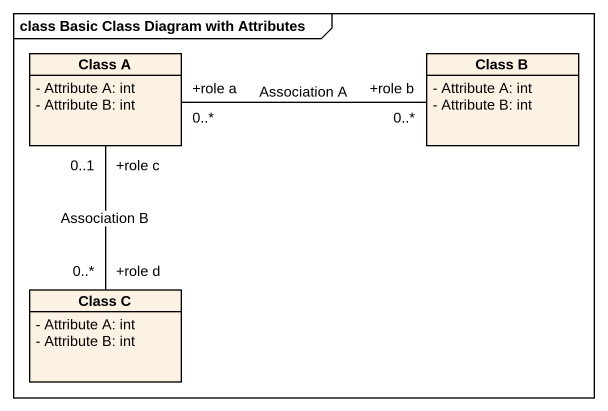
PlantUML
@startuml
mainframe class Basic Class Diagram with Attributes
hide circle
hide empty members
skinparam classAttributeIconSize 0
class "Class A" as Class_A {
  - Attribute A: int
  - Attribute B: int
}
class "Class B" as Class_B {
  - Attribute A: int
  - Attribute B: int
}
class "Class C" as Class_C {
  - Attribute A: int
  - Attribute B: int
}
Class_A "+role a\n0..*" -right- "+role b\n0..*" Class_B : Association A
Class_A "+role c\n0..1" -- "+role d\n0..*" Class_C : Association B
@enduml
